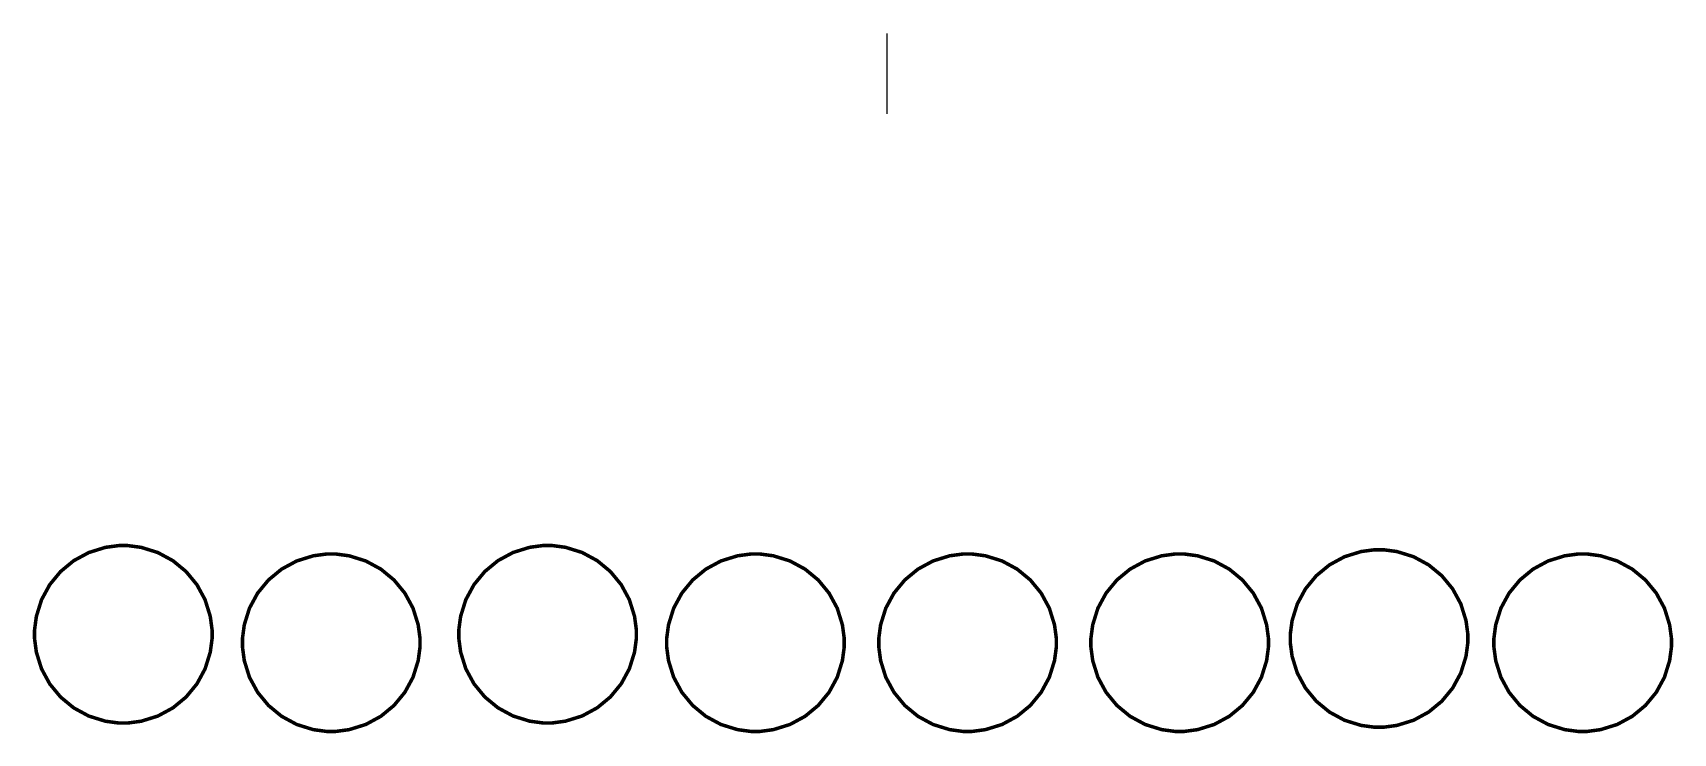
# Model space of a CAD drawing. Extents: x 42 to 229, y 0 to 215.
# Drawn here: x 42.5 to 229.2, y 135.7 to 215.5 of the extents above; entities outside this region: 1.
import ezdxf

# ---------------------------------------------------------------- set-up
doc = ezdxf.new("R2010")
doc.units = 0
doc.layers.add('C00-00-00-BLACK', color=7, linetype='CONTINUOUS')

msp = doc.modelspace()

# ---------------------------------------------------------------- linework, layer by layer
at = {"layer": 'C00-00-00-BLACK'}
for points, const_width in [([(139.7, 206.248), (139.7, 215.418)], 0.15), ([(90.9712, 147.006), (90.9712, 146.498), (91.1751, 144.971), (91.7635, 143.074), (92.6952, 141.358), (93.9285, 139.863), (95.4236, 138.629), (97.1405, 137.698), (99.0367, 137.108), (100.564, 136.902), (101.074, 136.902), (101.582, 136.902), (103.109, 137.108), (105.005, 137.698), (106.722, 138.629), (108.217, 139.863), (109.451, 141.358), (110.382, 143.074), (110.972, 144.971), (111.177, 146.498), (111.177, 147.006), (111.177, 147.516), (110.972, 149.043), (110.382, 150.939), (109.451, 152.655), (108.217, 154.15), (106.722, 155.385), (105.005, 156.315), (103.109, 156.905), (101.582, 157.109), (101.074, 157.109), (100.564, 157.109), (99.0367, 156.905), (97.1405, 156.315), (95.4236, 155.385), (93.9285, 154.15), (92.6952, 152.655), (91.7635, 150.939), (91.1737, 149.043), (90.9697, 147.516), (90.9697, 147.006)], 0.4), ([(138.78, 146.04), (138.78, 145.532), (138.984, 144.005), (139.572, 142.107), (140.503, 140.392), (141.737, 138.897), (143.232, 137.663), (144.949, 136.732), (146.845, 136.142), (148.372, 135.937), (148.882, 135.937), (149.39, 135.937), (150.917, 136.142), (152.813, 136.732), (154.53, 137.663), (156.026, 138.897), (157.259, 140.392), (158.19, 142.107), (158.78, 144.005), (158.986, 145.532), (158.986, 146.04), (158.986, 146.55), (158.78, 148.077), (158.19, 149.973), (157.259, 151.689), (156.026, 153.184), (154.53, 154.419), (152.813, 155.349), (150.917, 155.939), (149.39, 156.143), (148.882, 156.143), (148.372, 156.143), (146.845, 155.939), (144.949, 155.349), (143.232, 154.419), (141.737, 153.184), (140.503, 151.689), (139.572, 149.973), (138.982, 148.077), (138.778, 146.55), (138.778, 146.04)], 0.4), ([(139.7, 9.6518), (139.7, 0.4823)], 0.15)]:
    msp.add_lwpolyline(points, dxfattribs=dict(at, const_width=const_width))
at = {"layer": 'C00-00-00-BLACK', "const_width": 0.4}
for points in [[(42.6724, 146.999), (42.6724, 146.491), (42.8763, 144.964), (43.4661, 143.067), (44.3978, 141.351), (45.6311, 139.856), (47.1262, 138.622), (48.8431, 137.691), (50.7393, 137.101), (52.2661, 136.896), (52.7763, 136.896), (53.2846, 136.896), (54.8114, 137.101), (56.7076, 137.691), (58.4246, 138.622), (59.92, 139.856), (61.1533, 141.351), (62.0847, 143.067), (62.6745, 144.964), (62.8798, 146.491), (62.8798, 146.999), (62.8798, 147.509), (62.6745, 149.036), (62.0847, 150.932), (61.1533, 152.648), (59.92, 154.143), (58.4246, 155.378), (56.7076, 156.308), (54.8114, 156.898), (53.2846, 157.102), (52.7763, 157.102), (52.2661, 157.102), (50.7393, 156.898), (48.8431, 156.308), (47.1262, 155.378), (45.6311, 154.143), (44.3978, 152.648), (43.4661, 150.932), (42.8763, 149.036), (42.6724, 147.509), (42.6724, 146.999)], [(66.3416, 146.04), (66.3416, 145.532), (66.5455, 144.005), (67.1354, 142.107), (68.0667, 140.392), (69.3, 138.897), (70.7954, 137.663), (72.5124, 136.732), (74.4086, 136.142), (75.9354, 135.937), (76.4452, 135.937), (76.9539, 135.937), (78.4807, 136.142), (80.3769, 136.732), (82.0939, 137.663), (83.5889, 138.897), (84.8222, 140.392), (85.7539, 142.107), (86.3438, 144.005), (86.5491, 145.532), (86.5491, 146.04), (86.5491, 146.55), (86.3438, 148.077), (85.7539, 149.973), (84.8222, 151.689), (83.5889, 153.184), (82.0939, 154.419), (80.3769, 155.349), (78.4807, 155.939), (76.9539, 156.143), (76.4452, 156.143), (75.9354, 156.143), (74.4086, 155.939), (72.5124, 155.349), (70.7954, 154.419), (69.3, 153.184), (68.0667, 151.689), (67.1354, 149.973), (66.5455, 148.077), (66.3416, 146.55), (66.3416, 146.04)], [(114.633, 146.04), (114.633, 145.532), (114.837, 144.005), (115.427, 142.107), (116.357, 140.392), (117.592, 138.897), (119.087, 137.663), (120.803, 136.732), (122.699, 136.142), (124.226, 135.937), (124.736, 135.937), (125.244, 135.937), (126.771, 136.142), (128.669, 136.732), (130.385, 137.663), (131.88, 138.897), (133.113, 140.392), (134.045, 142.107), (134.634, 144.005), (134.84, 145.532), (134.84, 146.04), (134.84, 146.55), (134.634, 148.077), (134.045, 149.973), (133.113, 151.689), (131.88, 153.184), (130.385, 154.419), (128.669, 155.349), (126.771, 155.939), (125.244, 156.143), (124.736, 156.143), (124.226, 156.143), (122.699, 155.939), (120.803, 155.349), (119.087, 154.419), (117.592, 153.184), (116.357, 151.689), (115.427, 149.973), (114.837, 148.077), (114.633, 146.55), (114.633, 146.04)], [(162.924, 146.04), (162.924, 145.532), (163.128, 144.005), (163.718, 142.107), (164.65, 140.392), (165.883, 138.897), (167.378, 137.663), (169.095, 136.732), (170.991, 136.142), (172.518, 135.937), (173.028, 135.937), (173.536, 135.937), (175.063, 136.142), (176.959, 136.732), (178.676, 137.663), (180.172, 138.897), (181.405, 140.392), (182.336, 142.107), (182.926, 144.005), (183.132, 145.532), (183.132, 146.04), (183.132, 146.55), (182.926, 148.077), (182.336, 149.973), (181.405, 151.689), (180.172, 153.184), (178.676, 154.419), (176.959, 155.349), (175.063, 155.939), (173.536, 156.143), (173.028, 156.143), (172.518, 156.143), (170.991, 155.939), (169.095, 155.349), (167.378, 154.419), (165.883, 153.184), (164.65, 151.689), (163.718, 149.973), (163.128, 148.077), (162.924, 146.55), (162.924, 146.04)], [(185.622, 146.523), (185.622, 146.014), (185.826, 144.487), (186.416, 142.591), (187.346, 140.874), (188.581, 139.379), (190.076, 138.146), (191.791, 137.214), (193.687, 136.624), (195.214, 136.419), (195.724, 136.419), (196.233, 136.419), (197.759, 136.624), (199.657, 137.214), (201.373, 138.146), (202.868, 139.379), (204.101, 140.874), (205.033, 142.591), (205.623, 144.487), (205.828, 146.014), (205.828, 146.523), (205.828, 147.032), (205.623, 148.559), (205.033, 150.455), (204.101, 152.172), (202.868, 153.668), (201.373, 154.901), (199.657, 155.833), (197.759, 156.422), (196.233, 156.626), (195.724, 156.626), (195.214, 156.626), (193.687, 156.422), (191.791, 155.833), (190.076, 154.901), (188.581, 153.668), (187.346, 152.172), (186.416, 150.455), (185.826, 148.559), (185.622, 147.032), (185.622, 146.523)], [(208.8, 146.04), (208.8, 145.532), (209.004, 144.005), (209.594, 142.107), (210.526, 140.392), (211.759, 138.897), (213.254, 137.663), (214.971, 136.732), (216.867, 136.142), (218.394, 135.937), (218.904, 135.937), (219.413, 135.937), (220.939, 136.142), (222.836, 136.732), (224.553, 137.663), (226.048, 138.897), (227.281, 140.392), (228.213, 142.107), (228.802, 144.005), (229.008, 145.532), (229.008, 146.04), (229.008, 146.55), (228.802, 148.077), (228.213, 149.973), (227.281, 151.689), (226.048, 153.184), (224.553, 154.419), (222.836, 155.349), (220.939, 155.939), (219.413, 156.143), (218.904, 156.143), (218.394, 156.143), (216.867, 155.939), (214.971, 155.349), (213.254, 154.419), (211.759, 153.184), (210.526, 151.689), (209.594, 149.973), (209.004, 148.077), (208.8, 146.55), (208.8, 146.04)]]:
    msp.add_lwpolyline(points, close=True, dxfattribs=at)

doc.saveas('drawing.dxf')
